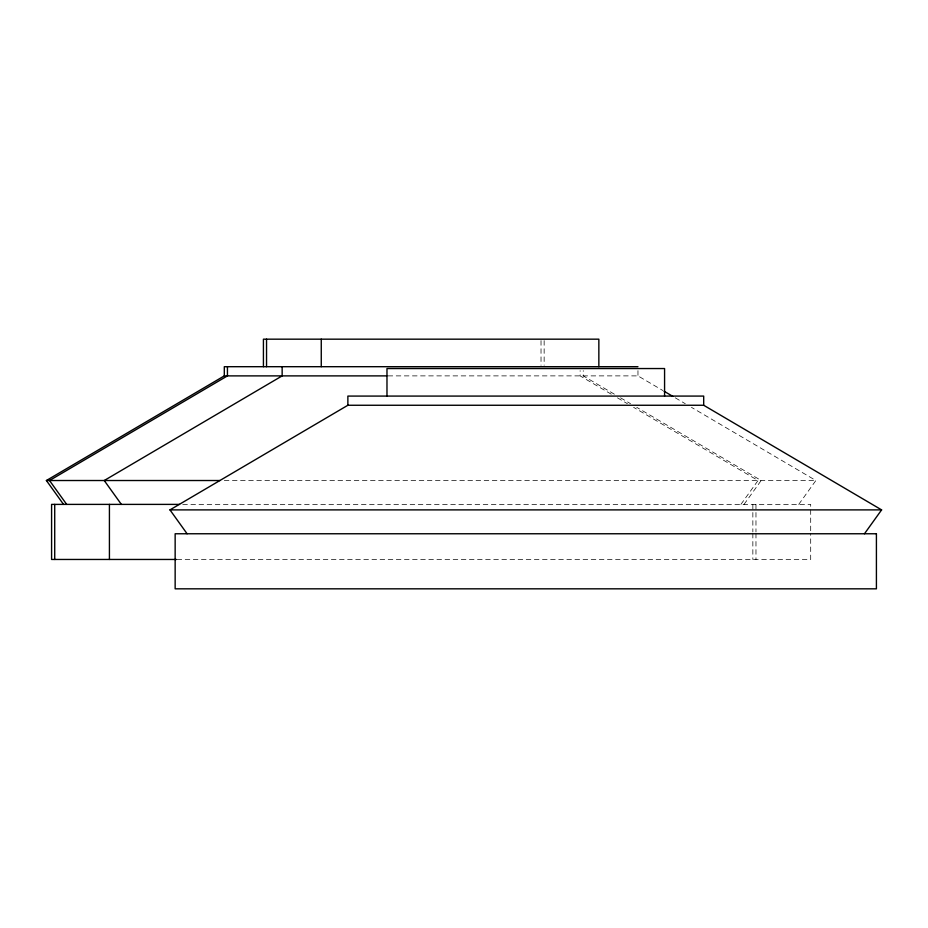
<?xml version="1.0" encoding="UTF-8"?>
<svg xmlns="http://www.w3.org/2000/svg" width="928" height="928" viewBox="0 0 928 928"><rect width="100%" height="100%" fill="white"/><g stroke="black" fill="none" stroke-linecap="round" stroke-linejoin="round"><path stroke-width="0.7" stroke-dasharray="4.64 3.48" d="M740.904 504.391L758.037 480.518L633.627 407.346M744.036 504.391L761.169 480.518L636.759 407.346M798.741 504.391L815.874 480.518L691.464 407.346M388.078 375.886L637.965 375.886L662.847 390.514M224.309 480.518L815.874 480.518M182.77 504.391L810.689 504.391L810.689 531.918M177.074 559.456L810.689 559.456L810.689 533.368M675.294 397.834L685.247 403.692M614.359 394.18L583.26 375.886L583.26 370.643M620.577 397.834L630.53 403.692M611.239 394.18L580.128 375.886L580.128 370.643M617.456 397.834L627.409 403.692M755.972 504.391L755.972 531.918M755.972 533.368L755.972 559.456M752.852 504.391L752.852 531.918M752.852 533.368L752.852 559.456M637.965 370.643L637.965 375.886M544.144 340.622L544.144 365.261M541.024 340.622L541.024 365.261"/><path stroke-width="1.39" d="M864.467 533.762L881.6 509.89L703.691 405.258L347.872 405.258L169.963 509.89L187.096 533.762M63.533 504.391L46.4 480.518L224.309 375.886L386.837 375.886M637.965 366.699L224.309 366.699L224.309 375.886M46.4 480.518L220.017 480.518M179.498 504.391L51.585 504.391L51.585 559.456L176.401 559.456M169.963 509.89L881.6 509.89M664.088 391.245L672.8 396.372M121.371 504.391L104.238 480.518L282.147 375.886L282.147 366.699M66.665 504.391L49.52 480.518L227.441 375.886L227.441 366.699M703.691 405.258L703.691 396.082L347.872 396.082L347.872 405.258M664.576 396.082L664.576 368.544L386.976 368.544L386.976 396.082M598.85 366.699L598.85 339.172L263.424 339.172L263.424 366.699M321.262 339.172L321.262 366.699M266.545 339.172L266.545 366.699M109.423 504.391L109.423 559.456M54.717 504.391L54.717 559.456M876.415 533.762L175.148 533.762L175.148 588.828L876.415 588.828L876.415 533.762"/></g></svg>
